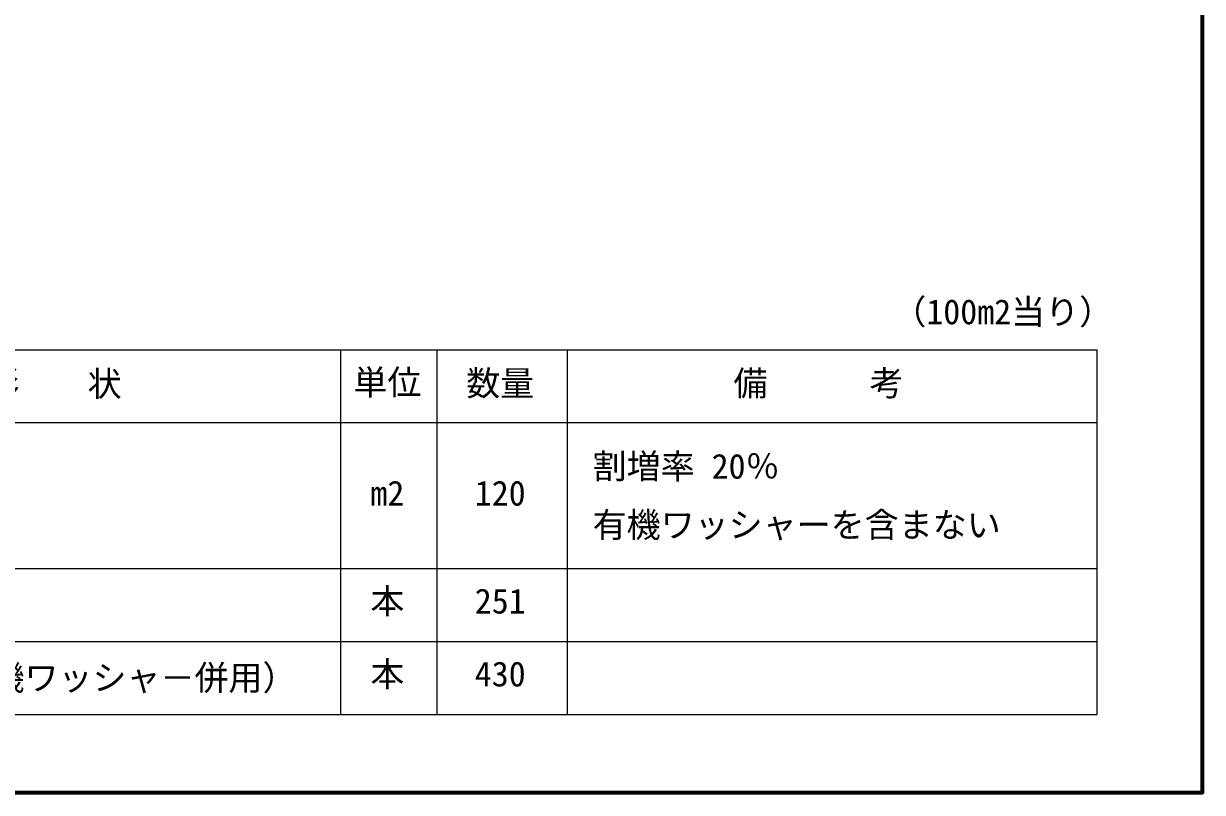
# Model space of a CAD drawing. Units: millimetres, scale not verified. Extents: x 200 to 8200, y 200 to 5838.
# Drawn here: x 5774 to 8200, y 200 to 1781 of the extents above; entities that cross this region are included whole.
import ezdxf
from ezdxf.enums import TextEntityAlignment as Align

# ---------------------------------------------------------------- set-up
doc = ezdxf.new("R2010")
doc.units = ezdxf.units.MM
doc.header["$LTSCALE"] = 20
for name, color, linetype, lineweight in [('C-MTR-FRAM', 5, 'Continuous', 25), ('C-MTR-LINE', 5, 'Continuous', 13), ('C-TTL', 2, 'Continuous', 70)]:
    doc.layers.add(name, color=color, linetype=linetype, lineweight=lineweight)
doc.layers.add('C-MTR-TXT', color=5, linetype='Continuous')
doc.styles.add('ＭＳ ゴシック', font='')
doc.styles.get('ＭＳ ゴシック').set_extended_font_data('MS Gothic')

msp = doc.modelspace()

# ---------------------------------------------------------------- linework, layer by layer
at = {"layer": 'C-MTR-FRAM'}
for p, q in [((4213.65, 1110.56), (7982.95, 1110.56)), ((7982.95, 1110.56), (7982.95, 360.56)), ((4213.65, 360.56), (7982.95, 360.56))]:
    msp.add_line(p, q, dxfattribs=at)
at = {"layer": 'C-MTR-LINE'}
for p, q in [((6425.66, 1110.56), (6425.66, 360.56)), ((6624.08, 1110.56), (6624.08, 360.56)), ((6892.38, 1110.56), (6892.38, 360.56)), ((4213.65, 960.56), (7982.95, 960.56)), ((4213.65, 660.56), (7982.95, 660.56)), ((4213.65, 510.56), (7982.95, 510.56))]:
    msp.add_line(p, q, dxfattribs=at)
at = {"layer": 'C-TTL'}
msp.add_lwpolyline([(200, 200), (8200, 200), (8200, 5740), (200, 5740)], close=True, dxfattribs=at)

# ---------------------------------------------------------------- texts
at = {"layer": 'C-MTR-TXT', "style": 'ＭＳ ゴシック'}
for s, p in [('（100m2当り）', (7561.75, 1147.56)), ('\u3000形\u3000\u3000状\u3000', (5625.38, 999.56)), ('\u3000備\u3000\u3000\u3000考\u3000', (7164.82, 1000.56)), ('L＝150（有機ワッシャ－併用）', (5355.77, 394.82))]:
    msp.add_text(s, height=51.32, dxfattribs=at).set_placement(p, align=Align.BOTTOM_LEFT)
for s, p in [('単位', (6522.4, 1002.56)), ('数量', (6754.68, 1000.56)), ('m2', (6522.4, 774.51)), ('120', (6754.68, 774.51)), ('本', (6522.4, 552.56)), ('251', (6754.68, 552.56)), ('本', (6522.4, 402.56)), ('430', (6754.68, 402.56))]:
    msp.add_text(s, height=51.32, dxfattribs=at).set_placement(p, align=Align.BOTTOM_CENTER)
for s, p in [('割増率 20％', (6944.88, 870.79)), ('有機ワッシャーを含まない', (6944.88, 750.34))]:
    msp.add_text(s, height=51.32, dxfattribs=at).set_placement(p, align=Align.MIDDLE_LEFT)

doc.saveas('drawing.dxf')
